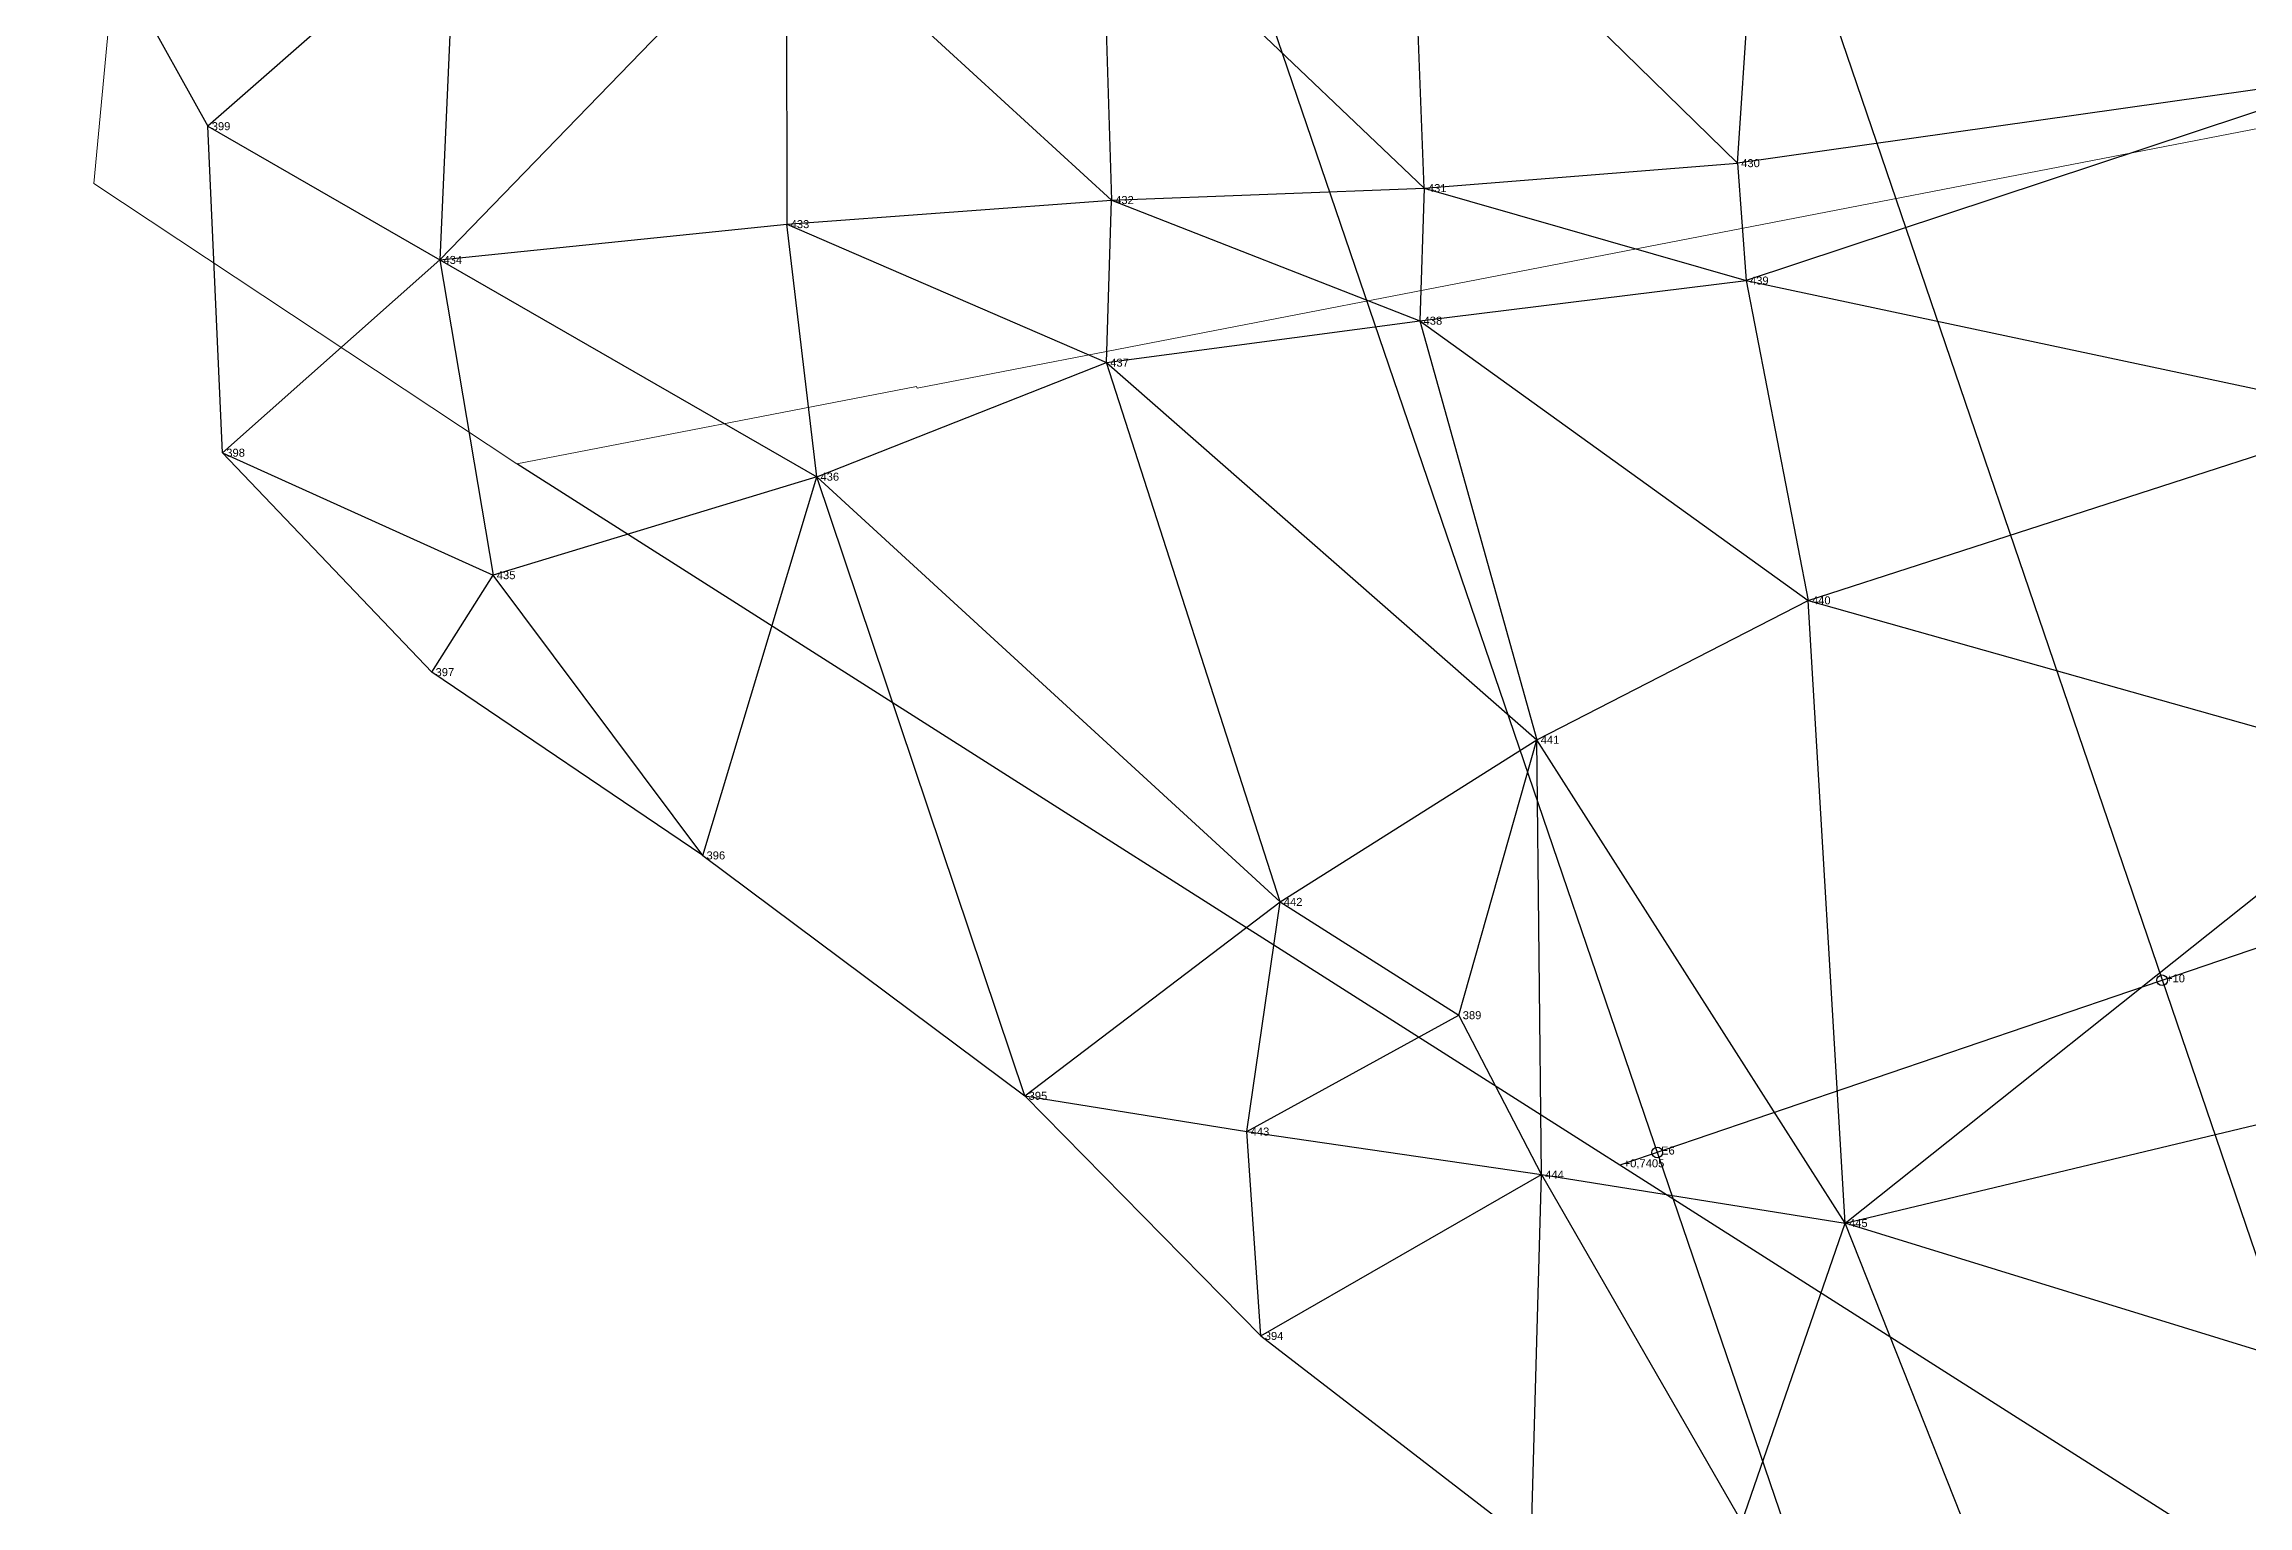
# Model space of a CAD drawing. Header units: millimetres. Extents: x 886 to 1005, y 4909 to 5107.
# Drawn here: x 885.73 to 927.04, y 4975.56 to 5002.96 of the extents above; entities that cross this region are included whole.
import ezdxf

# ---------------------------------------------------------------- set-up
doc = ezdxf.new("R2010")
doc.units = ezdxf.units.MM
for name, color, linetype in [('_Arestas', 8, 'Continuous'), ('_Nomes', 7, 'Continuous'), ('Eixo0', 1, 'Continuous'), ('Seções', 2, 'Continuous')]:
    doc.layers.add(name, color=color, linetype=linetype)
doc.styles.get("Standard").update_dxf_attribs({"font": 'arial.ttf'})

msp = doc.modelspace()

# ---------------------------------------------------------------- linework, layer by layer
msp.add_line((935.949, 4968.798), (894.592, 4995.086))
at = {"linetype": 'Continuous', "lineweight": 0, "flags": 128}
msp.add_lwpolyline([(894.592, 4995.086), (902.089, 4996.539), (902.096, 4996.505), (961, 5007.921), (958.051, 5023.138), (946.27, 5020.855), (943.321, 5036.072), (889.037, 5025.551), (886.665, 5000.342)], close=True, dxfattribs=at)
for centre in [(925.436, 4985.409), (915.971, 4982.181)]:
    msp.add_circle(centre, 0.1)
at = {"layer": '_Arestas'}
for p, q in [((885.734, 5006.938), (888.806, 5001.418)), ((911.602, 5000.257), (911.354, 5006.713)), ((911.354, 5006.713), (917.475, 5000.725)), ((917.475, 5000.725), (917.871, 5006.696)), ((905.558, 5006.01), (905.74, 5000.033)), ((905.558, 5006.01), (911.602, 5000.257)), ((893.447, 5005.487), (888.806, 5001.418)), ((893.149, 4998.911), (899.646, 5005.619)), ((893.447, 5005.487), (893.149, 4998.911)), ((899.646, 5005.619), (899.657, 4999.582)), ((899.646, 5005.619), (905.74, 5000.033)), ((929.364, 5002.409), (917.475, 5000.725)), ((929.364, 5002.409), (917.639, 4998.525)), ((888.806, 5001.418), (893.149, 4998.911)), ((889.079, 4995.297), (888.806, 5001.418)), ((911.602, 5000.257), (917.475, 5000.725)), ((917.475, 5000.725), (917.639, 4998.525)), ((905.74, 5000.033), (911.602, 5000.257)), ((911.602, 5000.257), (911.52, 4997.772)), ((911.602, 5000.257), (917.639, 4998.525)), ((899.657, 4999.582), (905.74, 5000.033)), ((905.648, 4996.986), (905.74, 5000.033)), ((905.74, 5000.033), (911.52, 4997.772)), ((893.149, 4998.911), (899.657, 4999.582)), ((900.216, 4994.848), (899.657, 4999.582)), ((899.657, 4999.582), (905.648, 4996.986)), ((889.079, 4995.297), (893.149, 4998.911)), ((893.149, 4998.911), (894.149, 4993.002)), ((893.149, 4998.911), (900.216, 4994.848)), ((911.52, 4997.772), (917.639, 4998.525)), ((917.639, 4998.525), (918.801, 4992.53)), ((917.639, 4998.525), (929.529, 4995.996)), ((905.648, 4996.986), (911.52, 4997.772)), ((911.52, 4997.772), (918.801, 4992.53)), ((911.52, 4997.772), (913.717, 4989.916)), ((900.216, 4994.848), (905.648, 4996.986)), ((908.901, 4986.878), (905.648, 4996.986)), ((905.648, 4996.986), (913.717, 4989.916)), ((918.801, 4992.53), (929.529, 4995.996)), ((889.079, 4995.297), (894.149, 4993.002)), ((889.079, 4995.297), (893.001, 4991.184)), ((900.216, 4994.848), (894.149, 4993.002)), ((898.08, 4987.749), (900.216, 4994.848)), ((904.118, 4983.243), (900.216, 4994.848)), ((900.216, 4994.848), (908.901, 4986.878)), ((893.001, 4991.184), (894.149, 4993.002)), ((898.08, 4987.749), (894.149, 4993.002)), ((913.717, 4989.916), (918.801, 4992.53)), ((919.495, 4980.857), (918.801, 4992.53)), ((918.801, 4992.53), (930.128, 4989.328)), ((898.08, 4987.749), (893.001, 4991.184)), ((908.901, 4986.878), (913.717, 4989.916)), ((912.255, 4984.754), (913.717, 4989.916)), ((913.801, 4981.766), (913.717, 4989.916)), ((919.495, 4980.857), (913.717, 4989.916)), ((919.495, 4980.857), (930.128, 4989.328)), ((898.08, 4987.749), (904.118, 4983.243)), ((904.118, 4983.243), (908.901, 4986.878)), ((908.28, 4982.573), (908.901, 4986.878)), ((908.901, 4986.878), (912.255, 4984.754)), ((908.28, 4982.573), (912.255, 4984.754)), ((913.801, 4981.766), (912.255, 4984.754)), ((904.118, 4983.243), (908.28, 4982.573)), ((908.543, 4978.742), (904.118, 4983.243)), ((919.495, 4980.857), (930.639, 4983.522)), ((908.28, 4982.573), (913.801, 4981.766)), ((908.543, 4978.742), (908.28, 4982.573)), ((908.543, 4978.742), (913.801, 4981.766)), ((913.606, 4974.838), (913.801, 4981.766)), ((913.801, 4981.766), (917.558, 4975.253)), ((913.801, 4981.766), (919.495, 4980.857)), ((917.558, 4975.253), (919.495, 4980.857)), ((924.61, 4967.948), (919.495, 4980.857)), ((931.082, 4977.278), (919.495, 4980.857)), ((908.543, 4978.742), (913.606, 4974.838))]:
    msp.add_line(p, q, dxfattribs=at)
at = {"layer": 'Eixo0'}
msp.add_line((966.184, 4999.305), (915.271, 4981.942), dxfattribs=at)
at = {"layer": 'Seções'}
for p, q in [((910.339, 5029.68), (934.103, 4959.994)), ((900.428, 5027.759), (920.614, 4968.566))]:
    msp.add_line(p, q, dxfattribs=at)

# ---------------------------------------------------------------- texts
at = {"layer": '_Nomes'}
for s, p in [('399', (888.876, 5001.343)), ('430', (917.545, 5000.65)), ('432', (905.81, 4999.958)), ('431', (911.672, 5000.182)), ('433', (899.727, 4999.507)), ('434', (893.22, 4998.836)), ('439', (917.709, 4998.45)), ('438', (911.591, 4997.697)), ('437', (905.718, 4996.911)), ('398', (889.149, 4995.222)), ('436', (900.286, 4994.773)), ('435', (894.219, 4992.927)), ('440', (918.871, 4992.455)), ('397', (893.071, 4991.109)), ('441', (913.787, 4989.841)), ('396', (898.15, 4987.674)), ('442', (908.971, 4986.803)), ('389', (912.325, 4984.679)), ('395', (904.188, 4983.168)), ('443', (908.35, 4982.498)), ('444', (913.871, 4981.691)), ('445', (919.565, 4980.782)), ('394', (908.614, 4978.667))]:
    msp.add_text(s, height=0.15, dxfattribs=at).set_placement(p)
at = {"layer": 'Eixo0'}
for s, p in [('+10', (925.507, 4985.37)), ('+0,7405', (915.341, 4981.903)), ('E6', (916.042, 4982.142))]:
    msp.add_text(s, height=0.15, dxfattribs=at).set_placement(p)

doc.saveas('drawing.dxf')
